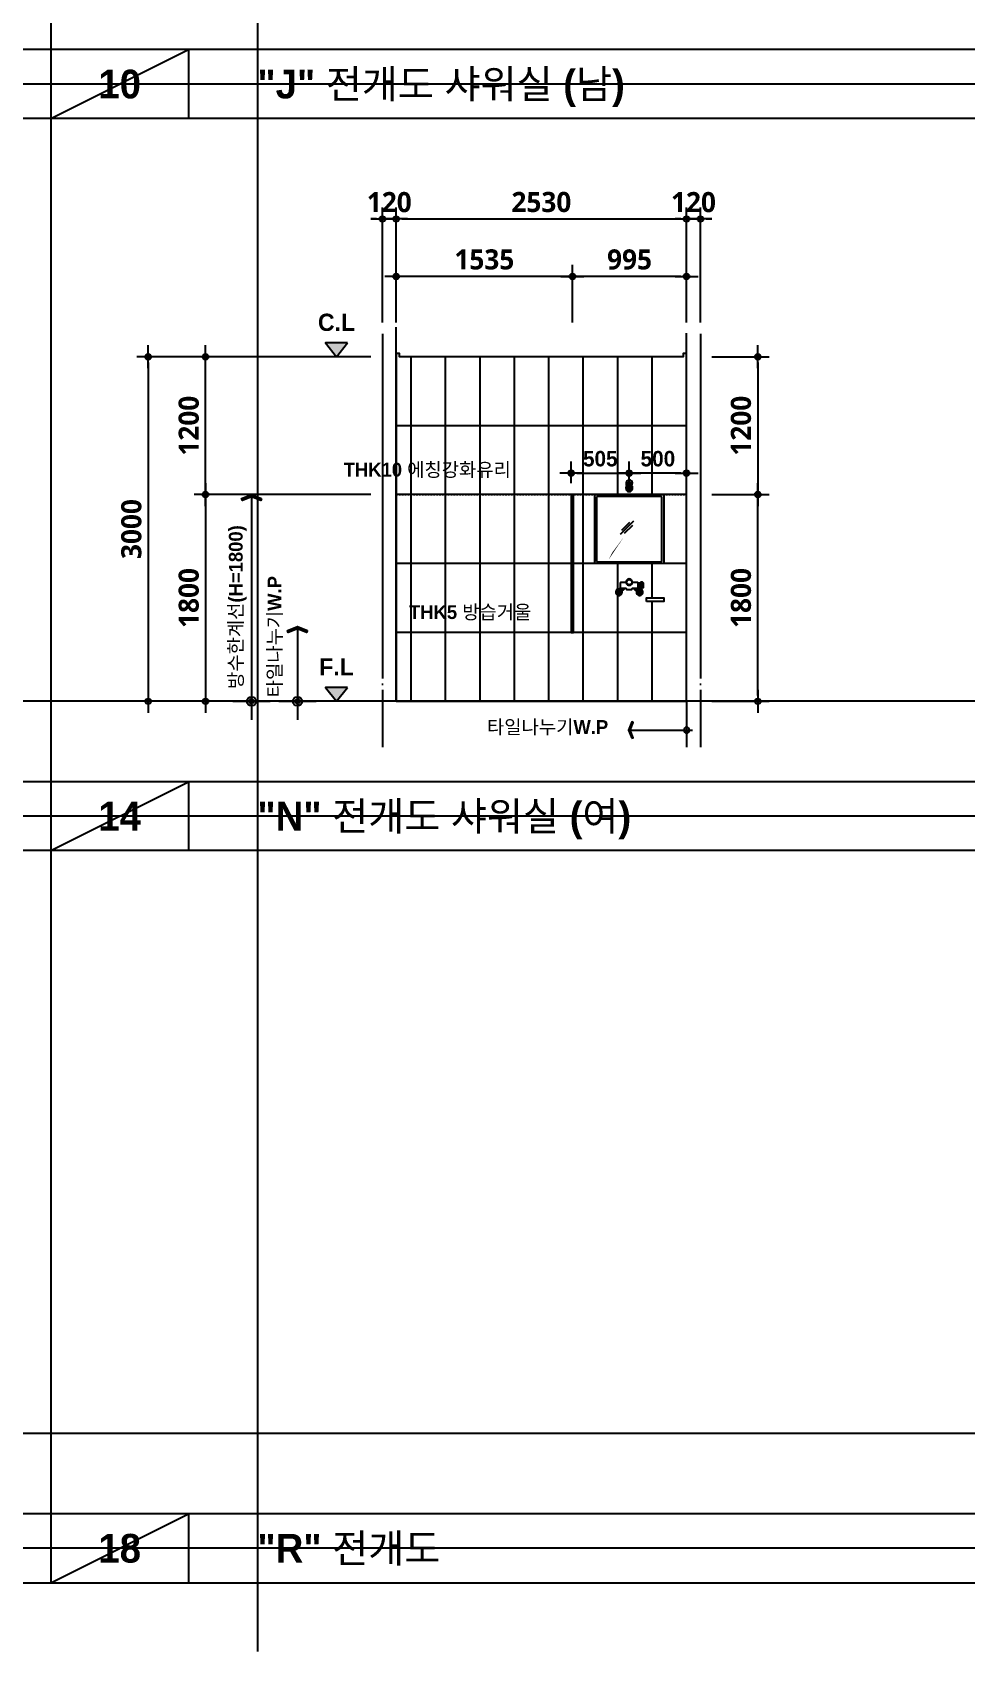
# Model space of a CAD drawing. Header units: millimetres. Extents: x 0 to 336000, y 0 to 30768.
# Drawn here: x 94008 to 102138, y 1000 to 15100 of the extents above; entities that cross this region are included whole.
import ezdxf
from ezdxf.enums import TextEntityAlignment as Align

# ---------------------------------------------------------------- set-up
doc = ezdxf.new("R2010")
doc.units = ezdxf.units.MM
doc.header["$LTSCALE"] = 50
doc.linetypes.add('CEN', pattern=[62, 60, -1, 0, -1])
doc.linetypes.add('HID', pattern=[0.5, 0.25, -0.25])
doc.layers.get('Defpoints').update_dxf_attribs({"color": 153})
for name, color, linetype in [('A-ANNO-DIM', 4, 'Continuous'), ('A-ANNO-GRA1', 7, 'Continuous'), ('A-ANNO-LEAD', 4, 'Continuous'), ('A-ANNO-SYMB', 7, 'Continuous'), ('A-ANNO-TEXT1', 7, 'Continuous'), ('A-CEN', 1, 'CEN'), ('A-FLOR-TOIL-ELE2', 4, 'Continuous'), ('A-FLOR-TOIL-TILE', 8, 'Continuous'), ('A-FLOR-TOIL-WALL', 6, 'Continuous'), ('A-ST-AXIS-DIM', 7, 'Continuous'), ('A-TOIL-FUR', 5, 'Continuous'), ('CEN', 1, 'Continuous'), ('DIM', 7, 'Continuous'), ('ELE2', 3, 'Continuous'), ('FUR', 4, 'Continuous'), ('HAT', 5, 'Continuous'), ('HID', 7, 'HID')]:
    doc.layers.add(name, color=color, linetype=linetype)
doc.layers.add('G(그리드1)', color=185, linetype='Continuous', plot=False)
doc.layers.add('G(그리드2)', color=235, linetype='Continuous', plot=False)
doc.styles.add('2020음성 1차', font='나눔고딕Bold.ttf')
doc.styles.add('SH_진천_나눔', font='')
doc.styles.get('SH_진천_나눔').set_extended_font_data('NanumGothic', bold=True)
doc.dimstyles.new('SHP 50', dxfattribs={"dimscale": 50, "dimtxt": 3.5, "dimasz": 1, "dimexe": 2, "dimexo": 2, "dimgap": 1, "dimtad": 1, "dimdec": 0, "dimzin": 0, "dimdsep": 46, "dimtxsty": 'SH_진천_나눔', "dimblk": 'DIMDOT', "dimcen": 0.09, "dimclrd": 256, "dimclre": 256, "dimclrt": 3, "dimadec": 0, "dimazin": 1, "dimtfac": 1, "dimtdec": 0, "dimtix": 1, "dimtmove": 2, "dimatfit": 0, "dimldrblk": 'DIMDOT', "dimfxl": 1, "dimtolj": 1, "dimtzin": 0, "dimlwd": -1, "dimlwe": -1, "dimarcsym": 0})
doc.dimstyles.new('SHP 50내부', dxfattribs={"dimscale": 50, "dimtxt": 2.7, "dimasz": 1, "dimexe": 2, "dimexo": 2, "dimgap": 1, "dimtad": 1, "dimdec": 0, "dimzin": 0, "dimdsep": 46, "dimtxsty": '2020음성 1차', "dimblk": 'DIMDOT', "dimcen": 0.09, "dimclrd": 256, "dimclre": 256, "dimclrt": 3, "dimadec": 0, "dimazin": 1, "dimtfac": 1, "dimtdec": 0, "dimtix": 1, "dimtmove": 2, "dimatfit": 0, "dimldrblk": 'DIMDOT', "dimfxl": 1, "dimtolj": 1, "dimtzin": 0, "dimlwd": -1, "dimlwe": -1, "dimarcsym": 0})

# ---------------------------------------------------------------- blocks, each defined once
blk = doc.blocks.new('DIMDOT')
at = {"color": 0}
blk.add_line((-2, 0), (2, 0), dxfattribs=at)
for radius in [0.5, 0.25]:
    blk.add_circle((0, 0), radius, dxfattribs=at)
blk = doc.blocks.new('*D21451')
at = {"layer": 'A-ST-AXIS-DIM'}
for p, q in [((97057, 12575), (97057, 13575)), ((97177, 12575), (97177, 13575)), ((97007, 13475), (96957, 13475)), ((97177, 13475), (97057, 13475)), ((97227, 13475), (97277, 13475))]:
    blk.add_line(p, q, dxfattribs=at)
at = {"layer": 'Defpoints', "color": 0}
for p in [(97057, 13475), (97057, 12475), (97177, 12475)]:
    blk.add_point(p, dxfattribs=at)
at = {"layer": 'A-ST-AXIS-DIM', "linetype": 'ByBlock', "xscale": 50, "yscale": 50, "zscale": 50}
blk.add_blockref('DIMDOT', (97057, 13475), dxfattribs=at)
at = {"layer": 'A-ST-AXIS-DIM', "linetype": 'ByBlock', "xscale": 50, "yscale": 50, "zscale": 50, "rotation": 180}
blk.add_blockref('DIMDOT', (97177, 13475), dxfattribs=at)
at = {"layer": 'A-ST-AXIS-DIM', "color": 3, "insert": (97117, 13621), "char_height": 175, "attachment_point": 5, "style": 'SH_진천_나눔'}
blk.add_mtext('\\A1;120', dxfattribs=at)
blk = doc.blocks.new('*D21452')
at = {"layer": 'A-ST-AXIS-DIM'}
for p, q in [((97177, 12575), (97177, 13575)), ((99707, 12575), (99707, 13575)), ((97227, 13475), (99657, 13475))]:
    blk.add_line(p, q, dxfattribs=at)
at = {"layer": 'Defpoints', "color": 0}
for p in [(99707, 13475), (97177, 12475), (99707, 12475)]:
    blk.add_point(p, dxfattribs=at)
at = {"layer": 'A-ST-AXIS-DIM', "linetype": 'ByBlock', "xscale": 50, "yscale": 50, "zscale": 50, "rotation": 180}
blk.add_blockref('DIMDOT', (97177, 13475), dxfattribs=at)
at = {"layer": 'A-ST-AXIS-DIM', "linetype": 'ByBlock', "xscale": 50, "yscale": 50, "zscale": 50}
blk.add_blockref('DIMDOT', (99707, 13475), dxfattribs=at)
at = {"layer": 'A-ST-AXIS-DIM', "color": 3, "insert": (98442, 13622), "char_height": 175, "attachment_point": 5, "style": 'SH_진천_나눔'}
blk.add_mtext('\\A1;2530', dxfattribs=at)
blk = doc.blocks.new('*D21453')
at = {"layer": 'A-ST-AXIS-DIM'}
for p, q in [((99707, 12575), (99707, 13575)), ((99827, 12575), (99827, 13575)), ((99657, 13475), (99607, 13475)), ((99707, 13475), (99827, 13475)), ((99877, 13475), (99927, 13475))]:
    blk.add_line(p, q, dxfattribs=at)
at = {"layer": 'Defpoints', "color": 0}
for p in [(99827, 13475), (99707, 12475), (99827, 12475)]:
    blk.add_point(p, dxfattribs=at)
at = {"layer": 'A-ST-AXIS-DIM', "linetype": 'ByBlock', "xscale": 50, "yscale": 50, "zscale": 50}
blk.add_blockref('DIMDOT', (99707, 13475), dxfattribs=at)
at = {"layer": 'A-ST-AXIS-DIM', "linetype": 'ByBlock', "xscale": 50, "yscale": 50, "zscale": 50, "rotation": 180}
blk.add_blockref('DIMDOT', (99827, 13475), dxfattribs=at)
at = {"layer": 'A-ST-AXIS-DIM', "color": 3, "insert": (99767, 13621), "char_height": 175, "attachment_point": 5, "style": 'SH_진천_나눔'}
blk.add_mtext('\\A1;120', dxfattribs=at)
blk = doc.blocks.new('*D21454')
at = {"layer": 'A-ST-AXIS-DIM'}
for p, q in [((96957, 12275), (94917, 12275)), ((95017, 12225), (95017, 9325)), ((96957, 9275), (94917, 9275))]:
    blk.add_line(p, q, dxfattribs=at)
at = {"layer": 'Defpoints', "color": 0}
for p in [(97057, 12275), (95017, 9275), (97057, 9275)]:
    blk.add_point(p, dxfattribs=at)
at = {"layer": 'A-ST-AXIS-DIM', "linetype": 'ByBlock', "xscale": 50, "yscale": 50, "zscale": 50}
for p, rotation in [((95017, 12275), 90), ((95017, 9275), 270)]:
    blk.add_blockref('DIMDOT', p, dxfattribs=dict(at, rotation=rotation))
at = {"layer": 'A-ST-AXIS-DIM', "color": 3, "insert": (94871, 10775), "char_height": 175, "attachment_point": 5, "rotation": 90, "style": 'SH_진천_나눔'}
blk.add_mtext('\\A1;3000', dxfattribs=at)
blk = doc.blocks.new('*D21455')
at = {"layer": 'A-ST-AXIS-DIM'}
for p, q in [((96957, 12275), (95417, 12275)), ((95517, 11125), (95517, 12225)), ((96957, 11075), (95417, 11075))]:
    blk.add_line(p, q, dxfattribs=at)
at = {"layer": 'Defpoints', "color": 0}
for p in [(95517, 12275), (97057, 12275), (97057, 11075)]:
    blk.add_point(p, dxfattribs=at)
at = {"layer": 'A-ST-AXIS-DIM', "linetype": 'ByBlock', "xscale": 50, "yscale": 50, "zscale": 50}
for p, rotation in [((95517, 12275), 90), ((95517, 11075), 270)]:
    blk.add_blockref('DIMDOT', p, dxfattribs=dict(at, rotation=rotation))
at = {"layer": 'A-ST-AXIS-DIM', "color": 3, "insert": (95371, 11675), "char_height": 175, "attachment_point": 5, "rotation": 90, "style": 'SH_진천_나눔'}
blk.add_mtext('\\A1;1200', dxfattribs=at)
blk = doc.blocks.new('*D21456')
at = {"layer": 'A-ST-AXIS-DIM'}
for p, q in [((96957, 11075), (95417, 11075)), ((95517, 11025), (95517, 9325)), ((96957, 9275), (95417, 9275))]:
    blk.add_line(p, q, dxfattribs=at)
at = {"layer": 'Defpoints', "color": 0}
for p in [(97057, 11075), (95517, 9275), (97057, 9275)]:
    blk.add_point(p, dxfattribs=at)
at = {"layer": 'A-ST-AXIS-DIM', "linetype": 'ByBlock', "xscale": 50, "yscale": 50, "zscale": 50}
for p, rotation in [((95517, 11075), 90), ((95517, 9275), 270)]:
    blk.add_blockref('DIMDOT', p, dxfattribs=dict(at, rotation=rotation))
at = {"layer": 'A-ST-AXIS-DIM', "color": 3, "insert": (95371, 10175), "char_height": 175, "attachment_point": 5, "rotation": 90, "style": 'SH_진천_나눔'}
blk.add_mtext('\\A1;1800', dxfattribs=at)
blk = doc.blocks.new('*D21457')
at = {"layer": 'A-ST-AXIS-DIM'}
for p, q in [((99927, 11075), (100427, 11075)), ((100327, 9325), (100327, 11025)), ((99927, 9275), (100427, 9275))]:
    blk.add_line(p, q, dxfattribs=at)
at = {"layer": 'Defpoints', "color": 0}
for p in [(99827, 11075), (100327, 11075), (99827, 9275)]:
    blk.add_point(p, dxfattribs=at)
at = {"layer": 'A-ST-AXIS-DIM', "linetype": 'ByBlock', "xscale": 50, "yscale": 50, "zscale": 50}
for p, rotation in [((100327, 11075), 90), ((100327, 9275), 270)]:
    blk.add_blockref('DIMDOT', p, dxfattribs=dict(at, rotation=rotation))
at = {"layer": 'A-ST-AXIS-DIM', "color": 3, "insert": (100181, 10175), "char_height": 175, "attachment_point": 5, "rotation": 90, "style": 'SH_진천_나눔'}
blk.add_mtext('\\A1;1800', dxfattribs=at)
blk = doc.blocks.new('*D21458')
at = {"layer": 'A-ST-AXIS-DIM'}
for p, q in [((99927, 12275), (100427, 12275)), ((100327, 12225), (100327, 11125)), ((99927, 11075), (100427, 11075))]:
    blk.add_line(p, q, dxfattribs=at)
at = {"layer": 'Defpoints', "color": 0}
for p in [(99827, 12275), (99827, 11075), (100327, 11075)]:
    blk.add_point(p, dxfattribs=at)
at = {"layer": 'A-ST-AXIS-DIM', "linetype": 'ByBlock', "xscale": 50, "yscale": 50, "zscale": 50}
for p, rotation in [((100327, 12275), 90), ((100327, 11075), 270)]:
    blk.add_blockref('DIMDOT', p, dxfattribs=dict(at, rotation=rotation))
at = {"layer": 'A-ST-AXIS-DIM', "color": 3, "insert": (100181, 11675), "char_height": 175, "attachment_point": 5, "rotation": 90, "style": 'SH_진천_나눔'}
blk.add_mtext('\\A1;1200', dxfattribs=at)
blk = doc.blocks.new('*D21459')
at = {"layer": 'A-ST-AXIS-DIM'}
for p, q in [((97177, 12575), (97177, 13075)), ((98662, 12975), (97227, 12975)), ((98712, 12575), (98712, 13075))]:
    blk.add_line(p, q, dxfattribs=at)
at = {"layer": 'Defpoints', "color": 0}
for p in [(97177, 12975), (97177, 12475), (98712, 12475)]:
    blk.add_point(p, dxfattribs=at)
at = {"layer": 'A-ST-AXIS-DIM', "linetype": 'ByBlock', "xscale": 50, "yscale": 50, "zscale": 50, "rotation": 180}
blk.add_blockref('DIMDOT', (97177, 12975), dxfattribs=at)
at = {"layer": 'A-ST-AXIS-DIM', "linetype": 'ByBlock', "xscale": 50, "yscale": 50, "zscale": 50}
blk.add_blockref('DIMDOT', (98712, 12975), dxfattribs=at)
at = {"layer": 'A-ST-AXIS-DIM', "color": 3, "insert": (97945, 13122), "char_height": 175, "attachment_point": 5, "style": 'SH_진천_나눔'}
blk.add_mtext('\\A1;1535', dxfattribs=at)
blk = doc.blocks.new('ARROWX')
blk.add_lwpolyline([(-0.2, -0.5), (-0.293, -0.463), (-0.108, 0), (-0.293, 0.463), (-0.2, 0.5), (0, 0)], close=True)
for points in [[(-0.2, 0.5), (-0.293, 0.463), (0, 0), (-0.108, 0)], [(0, 0), (-0.108, 0), (-0.2, -0.5), (-0.293, -0.463)]]:
    blk.add_solid(points)
blk = doc.blocks.new('Z_DOT')
at = {"layer": 'DIM', "color": 0}
for p, q in [((0, -3), (0, 3)), ((-3, 0), (3, 0))]:
    blk.add_line(p, q, dxfattribs=at)
for radius in [0.75, 0.375]:
    blk.add_circle((0, 0), radius, dxfattribs=at)
blk = doc.blocks.new('*D21460')
at = {"layer": 'A-ST-AXIS-DIM'}
for p, q in [((98712, 12575), (98712, 13075)), ((99657, 12975), (98762, 12975)), ((99707, 12575), (99707, 13075))]:
    blk.add_line(p, q, dxfattribs=at)
at = {"layer": 'Defpoints', "color": 0}
for p in [(98712, 12975), (98712, 12475), (99707, 12475)]:
    blk.add_point(p, dxfattribs=at)
at = {"layer": 'A-ST-AXIS-DIM', "linetype": 'ByBlock', "xscale": 50, "yscale": 50, "zscale": 50, "rotation": 180}
blk.add_blockref('DIMDOT', (98712, 12975), dxfattribs=at)
at = {"layer": 'A-ST-AXIS-DIM', "linetype": 'ByBlock', "xscale": 50, "yscale": 50, "zscale": 50}
blk.add_blockref('DIMDOT', (99707, 12975), dxfattribs=at)
at = {"layer": 'A-ST-AXIS-DIM', "color": 3, "insert": (99210, 13122), "char_height": 175, "attachment_point": 5, "style": 'SH_진천_나눔'}
blk.add_mtext('\\A1;995', dxfattribs=at)
blk = doc.blocks.new('샤워기-E')
at = {"layer": 'A-TOIL-FUR', "color": 0}
blk.add_lwpolyline([(300, 1800), (300, 1200), (-300, 1200), (-300, 1800)], close=True, dxfattribs=at)
blk.add_lwpolyline([(-275, 1215), (275, 1215, 0.414214), (285, 1225), (285, 1775, 0.414214), (275, 1785), (-275, 1785, 0.414214), (-285, 1775), (-285, 1225, 0.414214)], format="xyb", close=True, dxfattribs=at)
at = {"layer": 'FUR', "color": 8}
for p, q in [((-27, 1854), (-27, 1866)), ((-25, 1857), (-25, 1869)), ((-21, 1861), (-21, 1874)), ((-20, 1845), (-20, 1841)), ((-14, 1865), (-14, 1878)), ((0, 1868), (0, 1881)), ((14, 1865), (14, 1878)), ((20, 1845), (20, 1841)), ((21, 1861), (21, 1874)), ((25, 1857), (25, 1869)), ((27, 1854), (27, 1866)), ((-84, 966), (-66, 970)), ((-84, 964), (-65, 968)), ((84, 964), (65, 968)), ((84, 966), (66, 970))]:
    blk.add_line(p, q, dxfattribs=at)
at = {"layer": 'FUR'}
for p, q in [((-25, 1848), (-25, 1845)), ((25, 1848), (25, 1845))]:
    blk.add_line(p, q, dxfattribs=at)
at = {"layer": 'FUR', "color": 0}
for p, q in [((-75, 992), (-99, 958)), ((75, 1033), (95, 1033)), ((100, 1033), (103, 1033)), ((108, 1033), (111, 1033)), ((-37, 982), (-81, 942)), ((37, 982), (81, 942)), ((75, 987), (95, 987)), ((79, 987), (99, 958)), ((100, 987), (103, 987)), ((108, 987), (111, 987))]:
    blk.add_line(p, q, dxfattribs=at)
for points in [[(28, 1848), (28, 1870, 0.133256), (26, 1877, 0.106756), (20, 1884, 0.082828), (11, 1888, 0.071352), (0, 1890, 0.071352), (-11, 1888, 0.082828), (-20, 1884, 0.106756), (-26, 1877, 0.133256), (-28, 1870), (-28, 1848)], [(21, 1835, 0.090489), (26, 1841, 0.133256), (28, 1848, 0.133256), (26, 1855, 0.106756), (20, 1862, 0.082828), (11, 1866, 0.071352), (0, 1868, 0.071352), (-11, 1866, 0.082828), (-20, 1862, 0.106756), (-26, 1855, 0.133256), (-28, 1848)], [(-28, 1848, 0.133256), (-26, 1841, 0.090489), (-21, 1835)], [(-9, 1889), (-9, 1900, -0.098491), (-8, 1903, -0.098491), (-6, 1906, -0.098491), (-3, 1908, -0.098491), (0, 1909, -0.098491), (3, 1908, -0.098491), (6, 1906, -0.098491), (8, 1903, -0.098491), (9, 1900), (9, 1889)], [(28, 1038), (70, 1038, -0.414214), (75, 1033), (75, 987, -0.414214), (70, 982), (30, 982, 0.414214), (20, 972), (-20, 972, 0.414214), (-30, 982), (-70, 982, -0.414214), (-75, 987), (-75, 1033, -0.414214), (-70, 1038), (-28, 1038)], [(24, 1052, -0.558295), (14, 1062, 0.267949), (-14, 1062, -0.558295), (-24, 1052, 0.267949), (-24, 1024, -0.558295), (-14, 1014, 0.267949), (14, 1014, -0.558295), (24, 1024, 0.267949), (24, 1052)]]:
    blk.add_lwpolyline(points, format="xyb", dxfattribs=at)
at = {"layer": 'FUR', "color": 8}
for points in [[(28, 1861, 0.133256), (26, 1868, 0.106756), (20, 1875, 0.082828), (11, 1879, 0.071352), (0, 1881, 0.071352), (-11, 1879, 0.082828), (-20, 1875, 0.106756), (-26, 1868, 0.133256), (-28, 1861)], [(25, 1848, 0.133256), (23, 1855, 0.106756), (18, 1861, 0.082828), (10, 1864, 0.071352), (0, 1866, 0.071352), (-10, 1864, 0.082828), (-18, 1861, 0.106756), (-23, 1855, 0.133256), (-25, 1848)], [(20, 1845, 0.133256), (19, 1850, 0.106756), (14, 1855, 0.082828), (8, 1858, 0.071352), (0, 1859, 0.071352), (-8, 1858, 0.082828), (-14, 1855, 0.106756), (-19, 1850, 0.133256), (-20, 1845)]]:
    blk.add_lwpolyline(points, format="xyb", dxfattribs=at)
at = {"layer": 'FUR', "color": 0, "elevation": 0}
for points in [[(-25, 1845, 0.133256), (-23, 1838, 0.106756), (-18, 1832, 0.082828), (-10, 1828, 0.071352), (0, 1827, 0.071352), (10, 1828, 0.082828), (18, 1832, 0.106756), (23, 1838, 0.133256), (25, 1845, 0.133256), (23, 1851, 0.106756), (18, 1857, 0.082828), (10, 1861, 0.071352), (0, 1862, 0.071352), (-10, 1861, 0.082828), (-18, 1857, 0.106756), (-23, 1851, 0.133256)], [(-20, 1841, 0.133256), (-19, 1836, 0.106756), (-14, 1831, 0.082828), (-8, 1828, 0.071352), (0, 1827, 0.071352), (8, 1828, 0.082828), (14, 1831, 0.106756), (19, 1836, 0.133256), (20, 1841, 0.133256), (19, 1846, 0.106756), (14, 1851, 0.082828), (8, 1854, 0.071352), (0, 1855, 0.071352), (-8, 1854, 0.082828), (-14, 1851, 0.106756), (-19, 1846, 0.133256)]]:
    blk.add_lwpolyline(points, format="xyb", close=True, dxfattribs=at)
at = {"layer": 'FUR', "color": 8, "elevation": 0}
for points in [[(-19, 1841, 0.133256), (-19, 1841, 0.106756), (-18, 1840, 0.082828), (-18, 1840, 0.071352), (-17, 1840, 0.071352), (-16, 1840, 0.082828), (-16, 1840, 0.106756), (-15, 1841, 0.133256), (-15, 1841, 0.133256), (-15, 1842, 0.106756), (-16, 1842, 0.082828), (-16, 1842, 0.071352), (-17, 1843, 0.071352), (-18, 1842, 0.082828), (-18, 1842, 0.106756), (-19, 1842, 0.133256)], [(-17, 1846, 0.133256), (-17, 1845, 0.106756), (-17, 1845, 0.082828), (-16, 1844, 0.071352), (-15, 1844, 0.071352), (-15, 1844, 0.082828), (-14, 1845, 0.106756), (-13, 1845, 0.133256), (-13, 1846, 0.133256), (-13, 1846, 0.106756), (-14, 1847, 0.082828), (-15, 1847, 0.071352), (-15, 1847, 0.071352), (-16, 1847, 0.082828), (-17, 1847, 0.106756), (-17, 1846, 0.133256)], [(-17, 1836, -0.133256), (-17, 1837, -0.106756), (-17, 1837, -0.082828), (-16, 1838, -0.071352), (-15, 1838, -0.071352), (-15, 1838, -0.082828), (-14, 1837, -0.106756), (-13, 1837, -0.133256), (-13, 1836, -0.133256), (-13, 1836, -0.106756), (-14, 1835, -0.082828), (-15, 1835, -0.071352), (-15, 1835, -0.071352), (-16, 1835, -0.082828), (-17, 1835, -0.106756), (-17, 1836, -0.133256)], [(-14, 1849, 0.133256), (-14, 1849, 0.106756), (-13, 1848, 0.082828), (-12, 1848, 0.071352), (-12, 1848, 0.071352), (-11, 1848, 0.082828), (-10, 1848, 0.106756), (-10, 1849, 0.133256), (-10, 1849, 0.133256), (-10, 1850, 0.106756), (-10, 1850, 0.082828), (-11, 1850, 0.071352), (-12, 1851, 0.071352), (-12, 1850, 0.082828), (-13, 1850, 0.106756), (-14, 1850, 0.133256)], [(-14, 1833, -0.133256), (-14, 1834, -0.106756), (-13, 1834, -0.082828), (-12, 1834, -0.071352), (-12, 1834, -0.071352), (-11, 1834, -0.082828), (-10, 1834, -0.106756), (-10, 1834, -0.133256), (-10, 1833, -0.133256), (-10, 1833, -0.106756), (-10, 1832, -0.082828), (-11, 1832, -0.071352), (-12, 1832, -0.071352), (-12, 1832, -0.082828), (-13, 1832, -0.106756), (-14, 1833, -0.133256)], [(-11, 1841, 0.133256), (-11, 1841, 0.106756), (-10, 1840, 0.082828), (-10, 1840, 0.071352), (-9, 1840, 0.071352), (-8, 1840, 0.082828), (-8, 1840, 0.106756), (-7, 1841, 0.133256), (-7, 1841, 0.133256), (-7, 1842, 0.106756), (-8, 1842, 0.082828), (-8, 1842, 0.071352), (-9, 1843, 0.071352), (-10, 1842, 0.082828), (-10, 1842, 0.106756), (-11, 1842, 0.133256)], [(-9, 1851, 0.133256), (-8, 1851, 0.106756), (-8, 1850, 0.082828), (-7, 1850, 0.071352), (-7, 1850, 0.071352), (-6, 1850, 0.082828), (-5, 1850, 0.106756), (-5, 1851, 0.133256), (-5, 1851, 0.133256), (-5, 1852, 0.106756), (-5, 1852, 0.082828), (-6, 1853, 0.071352), (-7, 1853, 0.071352), (-7, 1853, 0.082828), (-8, 1852, 0.106756), (-8, 1852, 0.133256)], [(-8, 1845, 0.133256), (-8, 1845, 0.106756), (-8, 1844, 0.082828), (-7, 1844, 0.071352), (-6, 1844, 0.071352), (-5, 1844, 0.082828), (-5, 1844, 0.106756), (-4, 1845, 0.133256), (-4, 1845, 0.133256), (-4, 1846, 0.106756), (-5, 1846, 0.082828), (-5, 1847, 0.071352), (-6, 1847, 0.071352), (-7, 1847, 0.082828), (-8, 1846, 0.106756), (-8, 1846, 0.133256)], [(-8, 1837, -0.133256), (-8, 1837, -0.106756), (-8, 1838, -0.082828), (-7, 1838, -0.071352), (-6, 1838, -0.071352), (-5, 1838, -0.082828), (-5, 1838, -0.106756), (-4, 1837, -0.133256), (-4, 1837, -0.133256), (-4, 1836, -0.106756), (-5, 1836, -0.082828), (-5, 1835, -0.071352), (-6, 1835, -0.071352), (-7, 1835, -0.082828), (-8, 1836, -0.106756), (-8, 1836, -0.133256)], [(-2, 1852, 0.133256), (-2, 1852, 0.106756), (-1, 1851, 0.082828), (-1, 1851, 0.071352), (0, 1851, 0.071352), (1, 1851, 0.082828), (1, 1851, 0.106756), (2, 1852, 0.133256), (2, 1852, 0.133256), (2, 1853, 0.106756), (1, 1853, 0.082828), (1, 1854, 0.071352), (0, 1854, 0.071352), (-1, 1854, 0.082828), (-1, 1853, 0.106756), (-2, 1853, 0.133256)], [(-2, 1847, 0.133256), (-2, 1847, 0.106756), (-1, 1846, 0.082828), (-1, 1846, 0.071352), (0, 1846, 0.071352), (1, 1846, 0.082828), (1, 1846, 0.106756), (2, 1847, 0.133256), (2, 1847, 0.133256), (2, 1848, 0.106756), (1, 1848, 0.082828), (1, 1848, 0.071352), (0, 1849, 0.071352), (-1, 1848, 0.082828), (-1, 1848, 0.106756), (-2, 1848, 0.133256)], [(-2, 1841, 0.133256), (-2, 1841, 0.106756), (-1, 1840, 0.082828), (-1, 1840, 0.071352), (0, 1840, 0.071352), (1, 1840, 0.082828), (1, 1840, 0.106756), (2, 1841, 0.133256), (2, 1841, 0.133256), (2, 1842, 0.106756), (1, 1842, 0.082828), (1, 1842, 0.071352), (0, 1843, 0.071352), (-1, 1842, 0.082828), (-1, 1842, 0.106756), (-2, 1842, 0.133256)], [(-2, 1835, 0.133256), (-2, 1835, 0.106756), (-1, 1834, 0.082828), (-1, 1834, 0.071352), (0, 1834, 0.071352), (1, 1834, 0.082828), (1, 1834, 0.106756), (2, 1835, 0.133256), (2, 1835, 0.133256), (2, 1836, 0.106756), (1, 1836, 0.082828), (1, 1836, 0.071352), (0, 1837, 0.071352), (-1, 1836, 0.082828), (-1, 1836, 0.106756), (-2, 1836, 0.133256)], [(8, 1845, -0.133256), (8, 1845, -0.106756), (8, 1844, -0.082828), (7, 1844, -0.071352), (6, 1844, -0.071352), (5, 1844, -0.082828), (5, 1844, -0.106756), (4, 1845, -0.133256), (4, 1845, -0.133256), (4, 1846, -0.106756), (5, 1846, -0.082828), (5, 1847, -0.071352), (6, 1847, -0.071352), (7, 1847, -0.082828), (8, 1846, -0.106756), (8, 1846, -0.133256)], [(8, 1837, 0.133256), (8, 1837, 0.106756), (8, 1838, 0.082828), (7, 1838, 0.071352), (6, 1838, 0.071352), (5, 1838, 0.082828), (5, 1838, 0.106756), (4, 1837, 0.133256), (4, 1837, 0.133256), (4, 1836, 0.106756), (5, 1836, 0.082828), (5, 1835, 0.071352), (6, 1835, 0.071352), (7, 1835, 0.082828), (8, 1836, 0.106756), (8, 1836, 0.133256)], [(9, 1851, -0.133256), (8, 1851, -0.106756), (8, 1850, -0.082828), (7, 1850, -0.071352), (7, 1850, -0.071352), (6, 1850, -0.082828), (5, 1850, -0.106756), (5, 1851, -0.133256), (5, 1851, -0.133256), (5, 1852, -0.106756), (5, 1852, -0.082828), (6, 1853, -0.071352), (7, 1853, -0.071352), (7, 1853, -0.082828), (8, 1852, -0.106756), (8, 1852, -0.133256)], [(7, 1841, 0.133256), (7, 1841, 0.106756), (8, 1840, 0.082828), (8, 1840, 0.071352), (9, 1840, 0.071352), (10, 1840, 0.082828), (10, 1840, 0.106756), (11, 1841, 0.133256), (11, 1841, 0.133256), (11, 1842, 0.106756), (10, 1842, 0.082828), (10, 1842, 0.071352), (9, 1843, 0.071352), (8, 1842, 0.082828), (8, 1842, 0.106756), (7, 1842, 0.133256)], [(14, 1849, -0.133256), (14, 1849, -0.106756), (13, 1848, -0.082828), (12, 1848, -0.071352), (12, 1848, -0.071352), (11, 1848, -0.082828), (10, 1848, -0.106756), (10, 1849, -0.133256), (10, 1849, -0.133256), (10, 1850, -0.106756), (10, 1850, -0.082828), (11, 1850, -0.071352), (12, 1851, -0.071352), (12, 1850, -0.082828), (13, 1850, -0.106756), (14, 1850, -0.133256)], [(14, 1833, 0.133256), (14, 1834, 0.106756), (13, 1834, 0.082828), (12, 1834, 0.071352), (12, 1834, 0.071352), (11, 1834, 0.082828), (10, 1834, 0.106756), (10, 1834, 0.133256), (10, 1833, 0.133256), (10, 1833, 0.106756), (10, 1832, 0.082828), (11, 1832, 0.071352), (12, 1832, 0.071352), (12, 1832, 0.082828), (13, 1832, 0.106756), (14, 1833, 0.133256)], [(17, 1846, -0.133256), (17, 1845, -0.106756), (17, 1845, -0.082828), (16, 1844, -0.071352), (15, 1844, -0.071352), (15, 1844, -0.082828), (14, 1845, -0.106756), (13, 1845, -0.133256), (13, 1846, -0.133256), (13, 1846, -0.106756), (14, 1847, -0.082828), (15, 1847, -0.071352), (15, 1847, -0.071352), (16, 1847, -0.082828), (17, 1847, -0.106756), (17, 1846, -0.133256)], [(17, 1836, 0.133256), (17, 1837, 0.106756), (17, 1837, 0.082828), (16, 1838, 0.071352), (15, 1838, 0.071352), (15, 1838, 0.082828), (14, 1837, 0.106756), (13, 1837, 0.133256), (13, 1836, 0.133256), (13, 1836, 0.106756), (14, 1835, 0.082828), (15, 1835, 0.071352), (15, 1835, 0.071352), (16, 1835, 0.082828), (17, 1835, 0.106756), (17, 1836, 0.133256)], [(15, 1841, 0.133256), (15, 1841, 0.106756), (16, 1840, 0.082828), (16, 1840, 0.071352), (17, 1840, 0.071352), (18, 1840, 0.082828), (18, 1840, 0.106756), (19, 1841, 0.133256), (19, 1841, 0.133256), (19, 1842, 0.106756), (18, 1842, 0.082828), (18, 1842, 0.071352), (17, 1843, 0.071352), (16, 1842, 0.082828), (16, 1842, 0.106756), (15, 1842, 0.133256)], [(-9, 1831, -0.133256), (-8, 1831, -0.106756), (-8, 1832, -0.082828), (-7, 1832, -0.071352), (-7, 1832, -0.071352), (-6, 1832, -0.082828), (-5, 1832, -0.106756), (-5, 1831, -0.133256), (-5, 1831, -0.133256), (-5, 1830, -0.106756), (-5, 1830, -0.082828), (-6, 1830, -0.071352), (-7, 1829, -0.071352), (-7, 1830, -0.082828), (-8, 1830, -0.106756), (-8, 1830, -0.133256)], [(-2, 1830, 0.133256), (-2, 1829, 0.106756), (-1, 1829, 0.082828), (-1, 1829, 0.071352), (0, 1829, 0.071352), (1, 1829, 0.082828), (1, 1829, 0.106756), (2, 1829, 0.133256), (2, 1830, 0.133256), (2, 1830, 0.106756), (1, 1831, 0.082828), (1, 1831, 0.071352), (0, 1831, 0.071352), (-1, 1831, 0.082828), (-1, 1831, 0.106756), (-2, 1830, 0.133256)], [(9, 1831, 0.133256), (8, 1831, 0.106756), (8, 1832, 0.082828), (7, 1832, 0.071352), (7, 1832, 0.071352), (6, 1832, 0.082828), (5, 1832, 0.106756), (5, 1831, 0.133256), (5, 1831, 0.133256), (5, 1830, 0.106756), (5, 1830, 0.082828), (6, 1830, 0.071352), (7, 1829, 0.071352), (7, 1830, 0.082828), (8, 1830, 0.106756), (8, 1830, 0.133256)]]:
    blk.add_lwpolyline(points, format="xyb", close=True, dxfattribs=at)
at = {"layer": 'FUR', "color": 0}
for points in [[(95, 1038), (100, 1038), (100, 982), (95, 982)], [(103, 1038), (103, 982), (108, 982), (108, 1038)], [(116, 982), (116, 1038), (111, 1038), (111, 982)], [(150, 870), (150, 900), (300, 900), (300, 870)]]:
    blk.add_lwpolyline(points, close=True, dxfattribs=at)
blk.add_lwpolyline([(116, 1033), (121, 1033), (121, 987), (116, 987)], dxfattribs=at)
for centre, radius in [((0, 1918), 4.35), ((0, 1038), 23)]:
    blk.add_circle(centre, radius, dxfattribs=at)
at = {"layer": 'FUR', "color": 8}
for centre, radius in [((-90, 950), 8.39), ((-90, 950), 6.39), ((-75, 967), 11.5), ((75, 967), 11.5), ((90, 950), 8.39), ((90, 950), 6.39)]:
    blk.add_circle(centre, radius, dxfattribs=at)
at = {"layer": 'FUR', "color": 0}
for centre, radius, start, end in [((0, 1900), 28, 321.3613, 218.6387), ((-90, 950), 28, 79.7376, 17.8971), ((-90, 950), 11.4, 138.8173, 318.8173), ((90, 950), 28, 162.1029, 100.2624), ((90, 950), 11.4, 221.1827, 41.1827)]:
    blk.add_arc(centre, radius, start, end, dxfattribs=at)
at = {"layer": 'FUR', "color": 8}
for centre, radius, start, end in [((-90, 950), 25, 82.8096, 14.825), ((-75, 967), 9.48, 18.2049, 186.1011), ((-75, 967), 9.48, 198.2049, 6.1011), ((90, 950), 25, 165.175, 97.1904), ((75, 967), 9.48, 173.8989, 341.7951), ((75, 967), 9.48, 353.8989, 161.7951)]:
    blk.add_arc(centre, radius, start, end, dxfattribs=at)
at = {"layer": 'HAT'}
for p, q in [((-75, 1457), (39, 1571)), ((-65, 1491), (4, 1561)), ((-40, 1465), (30, 1535))]:
    blk.add_line(p, q, dxfattribs=at)
blk = doc.blocks.new('_CIDOTB')
at = {"color": 0, "linetype": 'ByBlock'}
blk.add_line((2, 0), (-1, 0), dxfattribs=at)
blk.add_circle((0, 0), 0.5, dxfattribs=at)
blk = doc.blocks.new('*D21461')
at = {"layer": 'A-ANNO-DIM'}
for p, q in [((98702, 11175), (98702, 11363)), ((99207, 11175), (99207, 11363)), ((98752, 11263), (99157, 11263))]:
    blk.add_line(p, q, dxfattribs=at)
at = {"layer": 'Defpoints', "color": 0}
for p in [(99207, 11263), (98702, 11075), (99207, 11075)]:
    blk.add_point(p, dxfattribs=at)
at = {"layer": 'A-ANNO-DIM', "linetype": 'ByBlock', "xscale": 50, "yscale": 50, "zscale": 50, "rotation": 180}
blk.add_blockref('DIMDOT', (98702, 11263), dxfattribs=at)
at = {"layer": 'A-ANNO-DIM', "linetype": 'ByBlock', "xscale": 50, "yscale": 50, "zscale": 50}
blk.add_blockref('DIMDOT', (99207, 11263), dxfattribs=at)
at = {"layer": 'A-ANNO-DIM', "color": 3, "insert": (98955, 11387), "char_height": 135, "attachment_point": 5, "style": '2020음성 1차'}
blk.add_mtext('\\A1;505', dxfattribs=at)
blk = doc.blocks.new('*D21462')
at = {"layer": 'A-ANNO-DIM'}
for p, q in [((99207, 11175), (99207, 11363)), ((99707, 11175), (99707, 11363)), ((99657, 11263), (99257, 11263))]:
    blk.add_line(p, q, dxfattribs=at)
at = {"layer": 'Defpoints', "color": 0}
for p in [(99207, 11263), (99207, 11075), (99707, 11075)]:
    blk.add_point(p, dxfattribs=at)
at = {"layer": 'A-ANNO-DIM', "linetype": 'ByBlock', "xscale": 50, "yscale": 50, "zscale": 50, "rotation": 180}
blk.add_blockref('DIMDOT', (99207, 11263), dxfattribs=at)
at = {"layer": 'A-ANNO-DIM', "linetype": 'ByBlock', "xscale": 50, "yscale": 50, "zscale": 50}
blk.add_blockref('DIMDOT', (99707, 11263), dxfattribs=at)
at = {"layer": 'A-ANNO-DIM', "color": 3, "insert": (99457, 11387), "char_height": 135, "attachment_point": 5, "style": '2020음성 1차'}
blk.add_mtext('\\A1;500', dxfattribs=at)

msp = doc.modelspace()

# ---------------------------------------------------------------- hatches: boundary and pattern name
at = {"layer": 'A-ANNO-SYMB', "transparency": 33554687}
h = msp.add_hatch(color=256, dxfattribs=at)
h.dxf.hatch_style = 1
h.paths.add_polyline_path([(96752.9, 12395.5), (96561.9, 12395.5), (96657.4, 12275)])
h = msp.add_hatch(color=256, dxfattribs=at)
h.dxf.hatch_style = 1
h.paths.add_polyline_path([(96752.9, 9395.5), (96561.9, 9395.5), (96657.4, 9275)])

# ---------------------------------------------------------------- linework, layer by layer
for p, q in [((97177.4, 9275), (97177.4, 12533.1)), ((99707.4, 9275), (99707.4, 12481.3))]:
    msp.add_line(p, q)
at = {"layer": 'A-ANNO-GRA1'}
for p, q in [((94168.7, 27100), (94168.7, 1600)), ((119874.8, 14950), (85600, 14950)), ((95368.7, 14950), (95368.7, 14350)), ((119874.8, 14350), (85600, 14350)), ((119874.8, 8575), (85600, 8575)), ((95368.7, 8575), (95368.7, 7975)), ((119874.8, 7975), (85600, 7975)), ((119874.8, 2200), (85600, 2200)), ((95368.7, 2200), (95368.7, 1600))]:
    msp.add_line(p, q, dxfattribs=at)
msp.add_lwpolyline([(85600, 27100), (85600, 1600), (119874.8, 1600), (119874.8, 27100)], close=True, dxfattribs=at)
at = {"layer": 'A-ANNO-LEAD'}
for points in [[(98714.8, 11051.9, 0, 40, 0), (98648, 11151.6, 0, 0, 0), (98559.7, 11283.2, 0, 0, 0), (98309.7, 11283.2, 0, 0, 0)], [(99058.8, 10569.5, 0, 40, 0), (98943, 10381.5, 0, 0, 0), (98721.1, 10050.5, 0, 0, 0), (98471.1, 10050.5, 0, 0, 0)]]:
    msp.add_lwpolyline(points, format="xyseb", dxfattribs=at)
at = {"layer": 'A-ANNO-SYMB'}
for p, q in [((95917.4, 11056.4), (95917.4, 9376.4)), ((96317.4, 9900.4), (96317.4, 9437)), ((99221.3, 9025), (99607.4, 9025))]:
    msp.add_line(p, q, dxfattribs=at)
at = {"layer": 'A-ANNO-SYMB', "transparency": 33554687}
for points in [[(96752.9, 12395.5), (96561.9, 12395.5), (96657.4, 12275)], [(96752.9, 9395.5), (96561.9, 9395.5), (96657.4, 9275)]]:
    msp.add_lwpolyline(points, close=True, dxfattribs=at)
at = {"layer": 'A-CEN'}
for p, q in [((97057.4, 12475), (97057.4, 8875)), ((99827.4, 12475), (99827.4, 8875))]:
    msp.add_line(p, q, dxfattribs=at)
at = {"layer": 'A-FLOR-TOIL-TILE'}
for p, q in [((97307.4, 9275), (97307.4, 12275)), ((97607.4, 9275), (97607.4, 12275)), ((97907.4, 9275), (97907.4, 12275)), ((98207.4, 9275), (98207.4, 12275)), ((98507.4, 9275), (98507.4, 12275)), ((98807.4, 9275), (98807.4, 12275)), ((99107.4, 11075), (99107.4, 12275)), ((99407.4, 11075), (99407.4, 12275)), ((99707.4, 11675), (97177.4, 11675)), ((99707.4, 11075), (97177.4, 11075)), ((99707.4, 10475), (97177.4, 10475)), ((99107.4, 10251.2), (99107.4, 10475)), ((99407.4, 10175), (99407.4, 10475)), ((99107.4, 9275), (99107.4, 10198.8)), ((99407.4, 9275), (99407.4, 10145)), ((99707.4, 9875), (97177.4, 9875))]:
    msp.add_line(p, q, dxfattribs=at)
at = {"layer": 'A-FLOR-TOIL-WALL'}
msp.add_lwpolyline([(98722.4, 11075), (98702.4, 11075), (98702.4, 9875), (98722.4, 9875)], close=True, dxfattribs=at)
at = {"layer": 'CEN'}
msp.add_line((99707.4, 9275), (99707.4, 8875), dxfattribs=at)
at = {"layer": 'ELE2'}
msp.add_lwpolyline([(99707.4, 12275), (99707.4, 12305), (99677.4, 12305), (99677.4, 12275), (97207.4, 12275), (97207.4, 12305), (97177.4, 12305), (97177.4, 12275), (97177.4, 9275), (99707.4, 9275)], close=True, dxfattribs=at)
at = {"layer": 'G(그리드1)'}
for p, q in [((120074.8, 9275), (85000, 9275)), ((120474.8, 2900), (85000, 2900))]:
    msp.add_line(p, q, dxfattribs=at)
at = {"layer": 'G(그리드2)'}
for p, q in [((95968.7, 27100), (95968.7, 1000)), ((94168.7, 14350), (95368.7, 14950)), ((120474.8, 14650), (85000, 14650)), ((94168.7, 7975), (95368.7, 8575)), ((120474.8, 8275), (85000, 8275)), ((94168.7, 1600), (95368.7, 2200)), ((120474.8, 1900), (85000, 1900))]:
    msp.add_line(p, q, dxfattribs=at)
at = {"layer": 'HID'}
msp.add_line((97177.4, 11075), (99707.4, 11075), dxfattribs=at)

# ---------------------------------------------------------------- block references
at = {"layer": 'A-ANNO-SYMB'}
for name, p, xscale, yscale, zscale, rotation in [('ARROWX', (95917.4, 11075), 172.7999999999884, 172.7999999999884, 172.7999999999884, 90), ('ARROWX', (96317.4, 9926.2), 172.7999999999884, 172.7999999999884, 172.7999999999884, 90), ('Z_DOT', (95917.4, 9275), 54, 54, 54, 270), ('Z_DOT', (96317.4, 9275), 54, 54, 54, 270)]:
    msp.add_blockref(name, p, dxfattribs=dict(at, xscale=xscale, yscale=yscale, zscale=zscale, rotation=rotation))
for name, p, xscale, yscale, zscale in [('ARROWX', (99199.8, 9025), -144, 144, 144), ('_CIDOTB', (99707.4, 9025), -50, 50, 50)]:
    msp.add_blockref(name, p, dxfattribs=dict(at, xscale=xscale, yscale=yscale, zscale=zscale))
at = {"layer": 'A-FLOR-TOIL-ELE2'}
msp.add_blockref('샤워기-E', (99207.4, 9275), dxfattribs=at)

# ---------------------------------------------------------------- texts
at = {"layer": 'A-ANNO-TEXT1', "style": '2020음성 1차'}
for s, height, p in [('"J" 전개도 샤워실 (남)', 250, (95968.7, 14650)), ('타일나누기W.P', 120, (97968.1, 9051.4)), ('"N" 전개도 샤워실 (여)', 250, (95968.7, 8275)), ('"R" 전개도', 250, (95968.7, 1900))]:
    msp.add_text(s, height=height, dxfattribs=at).set_placement(p, align=Align.MIDDLE_LEFT)
for s, height, p in [('10', 250, (94768.7, 14650)), ('C.L', 150, (96657.4, 12575.5)), ('F.L', 150, (96657.4, 9575.5)), ('14', 250, (94768.7, 8275)), ('18', 250, (94768.7, 1900))]:
    msp.add_text(s, height=height, dxfattribs=at).set_placement(p, align=Align.MIDDLE_CENTER)
for s, p in [('THK10 에칭강화유리', (96719.9, 11232)), ('THK5 방습거울', (97288.8, 9991.9))]:
    msp.add_text(s, height=120, dxfattribs=at).set_placement(p)
at = {"layer": 'A-ANNO-TEXT1', "color": 1, "style": '2020음성 1차'}
msp.add_text('방수한계선(H=1800)', height=120, rotation=90, dxfattribs=at).set_placement((95839.9, 9382))
at = {"layer": 'A-ANNO-TEXT1', "style": '2020음성 1차'}
msp.add_text('타일나누기W.P', height=120, rotation=90, dxfattribs=at).set_placement((96177.2, 9309.9))

# ---------------------------------------------------------------- dimensions: what is measured, and where the dimension line sits
at = {"layer": 'A-ANNO-DIM'}
dim = msp.add_linear_dim(base=(99207.4, 11263.2), p1=(98702.4, 11075), p2=(99207.4, 11075), dimstyle='SHP 50내부', override={"dimtxsty": '2020음성 1차', "dimldrblk": 'DIMDOT'}, dxfattribs=at)
dim.commit()
dim.dimension.update_dxf_attribs({"geometry": '*D21461', "text_midpoint": (98954.9, 11387.4)})
dim = msp.add_linear_dim(base=(99207.4, 11263.2), p1=(99707.4, 11075), p2=(99207.4, 11075), angle=180, dimstyle='SHP 50내부', override={"dimtxsty": '2020음성 1차', "dimldrblk": 'DIMDOT'}, dxfattribs=at)
dim.commit()
dim.dimension.update_dxf_attribs({"geometry": '*D21462', "text_midpoint": (99457.4, 11387.4)})
at = {"layer": 'A-ST-AXIS-DIM'}
for base, p1, p2, picture, middle in [((97057.4, 13475), (97177.4, 12475), (97057.4, 12475), '*D21451', (97117.4, 13621.2)), ((97177.4, 12975), (98712.4, 12475), (97177.4, 12475), '*D21459', (97944.9, 13121.6))]:
    dim = msp.add_linear_dim(base=base, p1=p1, p2=p2, dimstyle='SHP 50', override={"dimtxsty": 'SH_진천_나눔', "dimldrblk": 'DIMDOT'}, dxfattribs=at)
    dim.commit()
    dim.dimension.update_dxf_attribs({"geometry": picture, "text_midpoint": middle})
for base, p1, p2, angle, picture, middle in [((99707.4, 13475), (97177.4, 12475), (99707.4, 12475), 180, '*D21452', (98442.4, 13621.6)), ((99827.4, 13475), (99707.4, 12475), (99827.4, 12475), 180, '*D21453', (99767.4, 13621.2)), ((98712.4, 12975), (99707.4, 12475), (98712.4, 12475), 0, '*D21460', (99209.9, 13121.6)), ((95017.4, 9275), (97057.4, 12275), (97057.4, 9275), 270, '*D21454', (94870.8, 10775)), ((95517.4, 12275), (97057.4, 11075), (97057.4, 12275), 90, '*D21455', (95371.2, 11675)), ((100327.4, 11075), (99827.4, 12275), (99827.4, 11075), 270, '*D21458', (100181.2, 11675)), ((95517.4, 9275), (97057.4, 11075), (97057.4, 9275), 270, '*D21456', (95370.8, 10175)), ((100327.4, 11075), (99827.4, 9275), (99827.4, 11075), 90, '*D21457', (100180.8, 10175))]:
    dim = msp.add_linear_dim(base=base, p1=p1, p2=p2, angle=angle, dimstyle='SHP 50', override={"dimtxsty": 'SH_진천_나눔', "dimldrblk": 'DIMDOT'}, dxfattribs=at)
    dim.commit()
    dim.dimension.update_dxf_attribs({"geometry": picture, "text_midpoint": middle})

doc.saveas('drawing.dxf')
